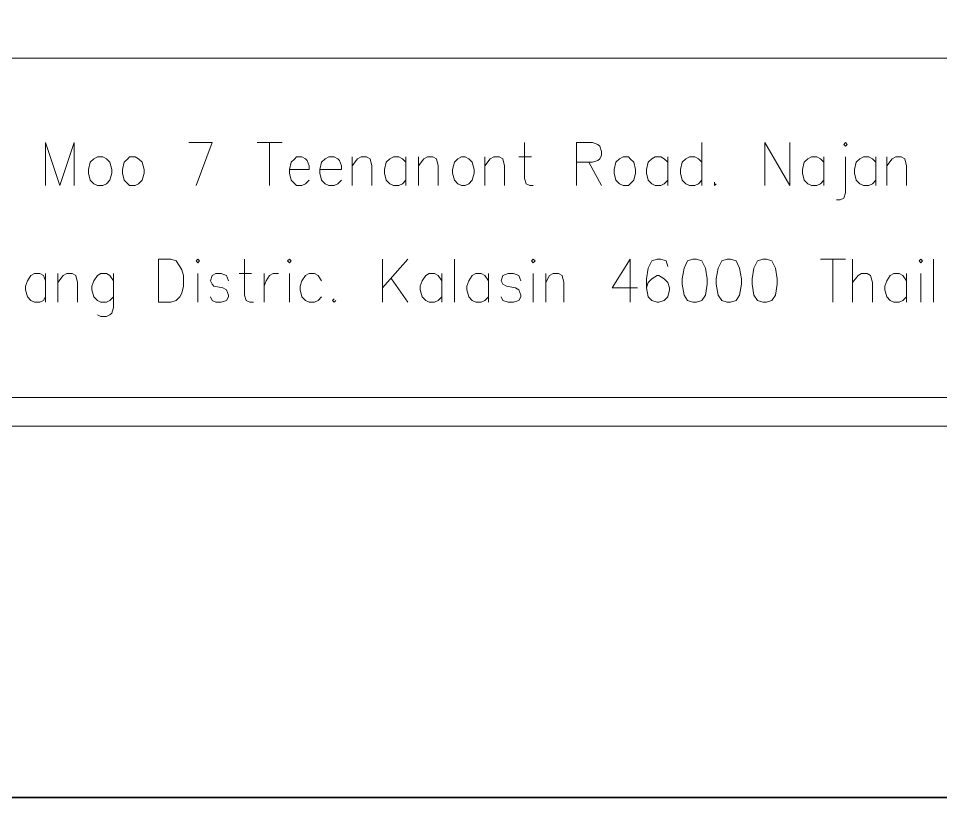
# Model space of a CAD drawing. Header units: millimetres. Extents: x 0 to 1031, y 0 to 726.
# Drawn here: x 310.5 to 367.2, y 0 to 47.9 of the extents above; entities that cross this region are included whole.
import ezdxf

# ---------------------------------------------------------------- set-up
doc = ezdxf.new("R2010")
doc.units = ezdxf.units.MM
doc.header["$LTSCALE"] = 6
doc.layers.add('PDF_Geometry', color=7, linetype='Continuous')

msp = doc.modelspace()

# ---------------------------------------------------------------- linework, layer by layer
at = {"layer": 'PDF_Geometry', "lineweight": 35}
msp.add_lwpolyline([(0, 0), (1030.824, 0), (1030.824, 726.224), (0, 726.224)], close=True, dxfattribs=at)
at = {"layer": 'PDF_Geometry', "lineweight": 9}
for points in [[(423.294, 22.815), (425.167, 22.815), (778.037, 22.815), (778.037, 95.669), (252.787, 95.669), (252.787, 22.815), (425.167, 22.815)], [(257.636, 45.41), (417.342, 45.41)], [(254.55, 24.579), (423.294, 24.579)]]:
    msp.add_lwpolyline(points, dxfattribs=at)
msp.add_lwpolyline([(254.55, 93.795), (254.55, 24.579), (423.294, 24.579), (423.294, 93.795)], close=True, dxfattribs=at)
at = {"layer": 'PDF_Geometry', "lineweight": 18}
for points in [[(312.194, 37.584), (312.194, 40.229), (313.076, 37.584), (313.958, 40.229), (313.958, 37.584)], [(321.012, 40.229), (322.444, 40.229), (321.452, 37.584)], [(325.2, 40.229), (326.743, 40.229)], [(325.971, 40.229), (325.971, 37.584)], [(341.622, 40.229), (341.622, 38.025), (341.732, 37.694), (341.953, 37.584), (342.173, 37.584)], [(344.819, 37.584), (344.819, 40.229), (345.811, 40.229), (346.141, 40.119), (346.251, 40.009), (346.362, 39.678), (346.362, 39.458), (346.251, 39.238), (346.141, 39.127), (345.811, 39.017), (344.819, 39.017)], [(352.534, 40.229), (352.534, 37.584)], [(356.391, 37.584), (356.391, 40.229), (357.934, 37.584), (357.934, 40.229)], [(327.184, 38.576), (328.396, 38.576), (328.396, 38.797), (328.286, 39.127), (328.176, 39.238), (327.955, 39.348), (327.625, 39.348), (327.514, 39.238), (327.294, 39.017), (327.184, 38.576), (327.184, 38.356), (327.294, 37.915), (327.514, 37.694), (327.625, 37.584), (327.955, 37.584), (328.176, 37.694), (328.396, 37.915)], [(329.057, 38.576), (330.38, 38.576), (330.38, 38.797), (330.27, 39.127), (330.16, 39.238), (329.939, 39.348), (329.609, 39.348), (329.388, 39.238), (329.168, 39.017), (329.057, 38.576), (329.057, 38.356), (329.168, 37.915), (329.388, 37.694), (329.609, 37.584), (329.939, 37.584), (330.16, 37.694), (330.38, 37.915)], [(331.041, 37.584), (331.041, 39.348)], [(331.041, 38.797), (331.372, 39.238), (331.592, 39.348), (331.923, 39.348), (332.144, 39.238), (332.254, 38.797), (332.254, 37.584)], [(334.348, 39.017), (334.127, 39.238), (333.907, 39.348), (333.576, 39.348), (333.356, 39.238), (333.135, 39.017), (333.025, 38.576), (333.025, 38.356), (333.135, 37.915), (333.356, 37.694), (333.576, 37.584), (333.907, 37.584), (334.127, 37.694), (334.348, 37.915)], [(334.348, 39.348), (334.348, 37.584)], [(335.119, 37.584), (335.119, 39.348)], [(335.119, 38.797), (335.45, 39.238), (335.67, 39.348), (336.001, 39.348), (336.222, 39.238), (336.332, 38.797), (336.332, 37.584)], [(339.197, 37.584), (339.197, 39.348)], [(339.197, 38.797), (339.528, 39.238), (339.749, 39.348), (340.079, 39.348), (340.3, 39.238), (340.41, 38.797), (340.41, 37.584)], [(341.292, 39.348), (342.063, 39.348)], [(350.44, 39.017), (350.219, 39.238), (349.999, 39.348), (349.668, 39.348), (349.448, 39.238), (349.227, 39.017), (349.117, 38.576), (349.117, 38.356), (349.227, 37.915), (349.448, 37.694), (349.668, 37.584), (349.999, 37.584), (350.219, 37.694), (350.44, 37.915)], [(350.44, 39.348), (350.44, 37.584)], [(352.534, 39.017), (352.313, 39.238), (352.093, 39.348), (351.762, 39.348), (351.542, 39.238), (351.321, 39.017), (351.211, 38.576), (351.211, 38.356), (351.321, 37.915), (351.542, 37.694), (351.762, 37.584), (352.093, 37.584), (352.313, 37.694), (352.534, 37.915)], [(360.029, 39.017), (359.808, 39.238), (359.588, 39.348), (359.257, 39.348), (359.037, 39.238), (358.816, 39.017), (358.706, 38.576), (358.706, 38.356), (358.816, 37.915), (359.037, 37.694), (359.257, 37.584), (359.588, 37.584), (359.808, 37.694), (360.029, 37.915)], [(360.029, 39.348), (360.029, 37.584)], [(361.351, 39.348), (361.351, 37.143), (361.241, 36.813), (361.021, 36.702), (360.8, 36.702)], [(363.225, 39.017), (363.004, 39.238), (362.784, 39.348), (362.453, 39.348), (362.233, 39.238), (362.013, 39.017), (361.902, 38.576), (361.902, 38.356), (362.013, 37.915), (362.233, 37.694), (362.453, 37.584), (362.784, 37.584), (363.004, 37.694), (363.225, 37.915)], [(363.225, 39.348), (363.225, 37.584)], [(363.886, 37.584), (363.886, 39.348)], [(363.886, 38.797), (364.217, 39.238), (364.437, 39.348), (364.768, 39.348), (364.988, 39.238), (365.099, 38.797), (365.099, 37.584)], [(345.59, 39.017), (346.362, 37.584)], [(353.305, 37.805), (353.305, 37.694), (353.305, 37.584), (353.416, 37.694)], [(324.428, 33.065), (324.428, 30.861), (324.539, 30.53), (324.759, 30.42), (324.979, 30.42)], [(332.915, 30.42), (332.915, 33.065)], [(334.458, 33.065), (332.915, 31.302)], [(337.324, 30.42), (337.324, 33.065)], [(348.125, 30.42), (348.125, 33.065), (347.023, 31.302), (348.566, 31.302)], [(350.44, 32.624), (350.329, 32.955), (349.999, 33.065), (349.778, 33.065), (349.448, 32.955), (349.227, 32.514), (349.117, 31.853), (349.117, 31.302), (349.227, 30.751), (349.448, 30.53), (349.778, 30.42), (349.889, 30.42), (350.219, 30.53), (350.44, 30.751), (350.55, 31.192), (350.55, 31.302), (350.44, 31.632), (350.219, 31.853), (349.889, 32.073), (349.778, 32.073), (349.448, 31.853), (349.227, 31.632), (349.117, 31.302)], [(359.808, 33.065), (361.351, 33.065)], [(360.58, 33.065), (360.58, 30.42)], [(361.792, 30.42), (361.792, 33.065)], [(366.752, 30.42), (366.752, 33.065)], [(312.194, 31.743), (312.084, 32.073), (311.863, 32.184), (311.533, 32.184), (311.312, 32.073), (311.092, 31.743), (310.982, 31.412), (310.982, 31.192), (311.092, 30.751), (311.312, 30.53), (311.533, 30.42), (311.863, 30.42), (312.084, 30.53), (312.194, 30.751)], [(312.194, 32.184), (312.194, 30.42)], [(312.966, 30.42), (312.966, 32.184)], [(312.966, 31.632), (313.296, 32.073), (313.517, 32.184), (313.847, 32.184), (314.068, 32.073), (314.178, 31.632), (314.178, 30.42)], [(316.382, 31.743), (316.162, 32.073), (315.942, 32.184), (315.611, 32.184), (315.39, 32.073), (315.17, 31.743), (315.06, 31.412), (315.06, 31.192), (315.17, 30.751), (315.39, 30.53), (315.611, 30.42), (315.942, 30.42), (316.162, 30.53), (316.382, 30.751)], [(316.382, 32.184), (316.382, 30.089), (316.272, 29.759), (316.162, 29.649), (315.942, 29.538), (315.611, 29.538), (315.39, 29.649)], [(321.563, 32.184), (321.563, 30.42)], [(323.436, 31.743), (323.326, 32.073), (322.995, 32.184), (322.665, 32.184), (322.444, 32.073), (322.334, 31.743), (322.444, 31.522), (322.555, 31.412), (323.106, 31.302), (323.326, 31.192), (323.436, 30.861), (323.436, 30.751), (323.326, 30.53), (322.995, 30.42), (322.665, 30.42), (322.444, 30.53), (322.334, 30.751)], [(324.098, 32.184), (324.869, 32.184)], [(325.641, 30.42), (325.641, 32.184)], [(325.641, 31.412), (325.751, 31.743), (325.971, 32.073), (326.192, 32.184), (326.522, 32.184)], [(327.184, 32.184), (327.184, 30.42)], [(329.168, 31.743), (328.947, 32.073), (328.727, 32.184), (328.396, 32.184), (328.176, 32.073), (327.955, 31.743), (327.845, 31.412), (327.845, 31.192), (327.955, 30.751), (328.176, 30.53), (328.396, 30.42), (328.727, 30.42), (328.947, 30.53), (329.168, 30.751)], [(333.466, 31.853), (334.458, 30.42)], [(336.552, 31.743), (336.332, 32.073), (336.111, 32.184), (335.781, 32.184), (335.56, 32.073), (335.34, 31.743), (335.23, 31.412), (335.23, 31.192), (335.34, 30.751), (335.56, 30.53), (335.781, 30.42), (336.111, 30.42), (336.332, 30.53), (336.552, 30.751)], [(336.552, 32.184), (336.552, 30.42)], [(339.418, 31.743), (339.197, 32.073), (338.977, 32.184), (338.646, 32.184), (338.426, 32.073), (338.206, 31.743), (338.095, 31.412), (338.095, 31.192), (338.206, 30.751), (338.426, 30.53), (338.646, 30.42), (338.977, 30.42), (339.197, 30.53), (339.418, 30.751)], [(339.418, 32.184), (339.418, 30.42)], [(341.402, 31.743), (341.292, 32.073), (340.961, 32.184), (340.63, 32.184), (340.3, 32.073), (340.189, 31.743), (340.3, 31.522), (340.52, 31.412), (341.071, 31.302), (341.292, 31.192), (341.402, 30.861), (341.402, 30.751), (341.292, 30.53), (340.961, 30.42), (340.63, 30.42), (340.3, 30.53), (340.189, 30.751)], [(342.173, 32.184), (342.173, 30.42)], [(342.945, 30.42), (342.945, 32.184)], [(342.945, 31.632), (343.165, 32.073), (343.386, 32.184), (343.716, 32.184), (343.937, 32.073), (344.047, 31.632), (344.047, 30.42)], [(361.792, 31.632), (362.123, 32.073), (362.343, 32.184), (362.674, 32.184), (362.894, 32.073), (363.004, 31.632), (363.004, 30.42)], [(365.099, 31.743), (364.878, 32.073), (364.658, 32.184), (364.327, 32.184), (364.107, 32.073), (363.886, 31.743), (363.776, 31.412), (363.776, 31.192), (363.886, 30.751), (364.107, 30.53), (364.327, 30.42), (364.658, 30.42), (364.878, 30.53), (365.099, 30.751)], [(365.099, 32.184), (365.099, 30.42)], [(365.98, 32.184), (365.98, 30.42)], [(329.939, 30.641), (329.829, 30.53), (329.939, 30.42), (330.049, 30.53)]]:
    msp.add_lwpolyline(points, dxfattribs=at)
for points in [[(361.241, 40.119), (361.351, 40.009), (361.461, 40.119), (361.351, 40.229)], [(315.39, 39.348), (315.17, 39.238), (314.95, 39.017), (314.839, 38.576), (314.839, 38.356), (314.95, 37.915), (315.17, 37.694), (315.39, 37.584), (315.721, 37.584), (315.942, 37.694), (316.162, 37.915), (316.272, 38.356), (316.272, 38.576), (316.162, 39.017), (315.942, 39.238), (315.721, 39.348)], [(317.374, 39.348), (317.264, 39.238), (317.044, 39.017), (316.933, 38.576), (316.933, 38.356), (317.044, 37.915), (317.264, 37.694), (317.374, 37.584), (317.705, 37.584), (317.925, 37.694), (318.146, 37.915), (318.256, 38.356), (318.256, 38.576), (318.146, 39.017), (317.925, 39.238), (317.705, 39.348)], [(337.765, 39.348), (337.544, 39.238), (337.324, 39.017), (337.214, 38.576), (337.214, 38.356), (337.324, 37.915), (337.544, 37.694), (337.765, 37.584), (337.985, 37.584), (338.206, 37.694), (338.426, 37.915), (338.536, 38.356), (338.536, 38.576), (338.426, 39.017), (338.206, 39.238), (337.985, 39.348)], [(347.684, 39.348), (347.464, 39.238), (347.243, 39.017), (347.133, 38.576), (347.133, 38.356), (347.243, 37.915), (347.464, 37.694), (347.684, 37.584), (348.015, 37.584), (348.125, 37.694), (348.346, 37.915), (348.456, 38.356), (348.456, 38.576), (348.346, 39.017), (348.125, 39.238), (348.015, 39.348)], [(319.138, 30.42), (319.138, 33.065), (319.909, 33.065), (320.24, 32.955), (320.46, 32.624), (320.571, 32.404), (320.681, 32.073), (320.681, 31.412), (320.571, 30.971), (320.46, 30.751), (320.24, 30.53), (319.909, 30.42)], [(321.452, 32.955), (321.563, 32.845), (321.673, 32.955), (321.563, 33.065)], [(327.074, 32.955), (327.184, 32.845), (327.294, 32.955), (327.184, 33.065)], [(342.063, 32.955), (342.173, 32.845), (342.284, 32.955), (342.173, 33.065)], [(351.983, 33.065), (351.652, 32.955), (351.432, 32.514), (351.321, 31.853), (351.321, 31.522), (351.432, 30.861), (351.652, 30.53), (351.983, 30.42), (352.203, 30.42), (352.534, 30.53), (352.754, 30.861), (352.864, 31.522), (352.864, 31.853), (352.754, 32.514), (352.534, 32.955), (352.203, 33.065)], [(354.077, 33.065), (353.746, 32.955), (353.526, 32.514), (353.416, 31.853), (353.416, 31.522), (353.526, 30.861), (353.746, 30.53), (354.077, 30.42), (354.297, 30.42), (354.628, 30.53), (354.848, 30.861), (354.959, 31.522), (354.959, 31.853), (354.848, 32.514), (354.628, 32.955), (354.297, 33.065)], [(356.281, 33.065), (355.951, 32.955), (355.73, 32.514), (355.62, 31.853), (355.62, 31.522), (355.73, 30.861), (355.951, 30.53), (356.281, 30.42), (356.502, 30.42), (356.832, 30.53), (357.053, 30.861), (357.163, 31.522), (357.163, 31.853), (357.053, 32.514), (356.832, 32.955), (356.502, 33.065)], [(365.87, 32.955), (365.98, 32.845), (366.091, 32.955), (365.98, 33.065)]]:
    msp.add_lwpolyline(points, close=True, dxfattribs=at)

doc.saveas('drawing.dxf')
